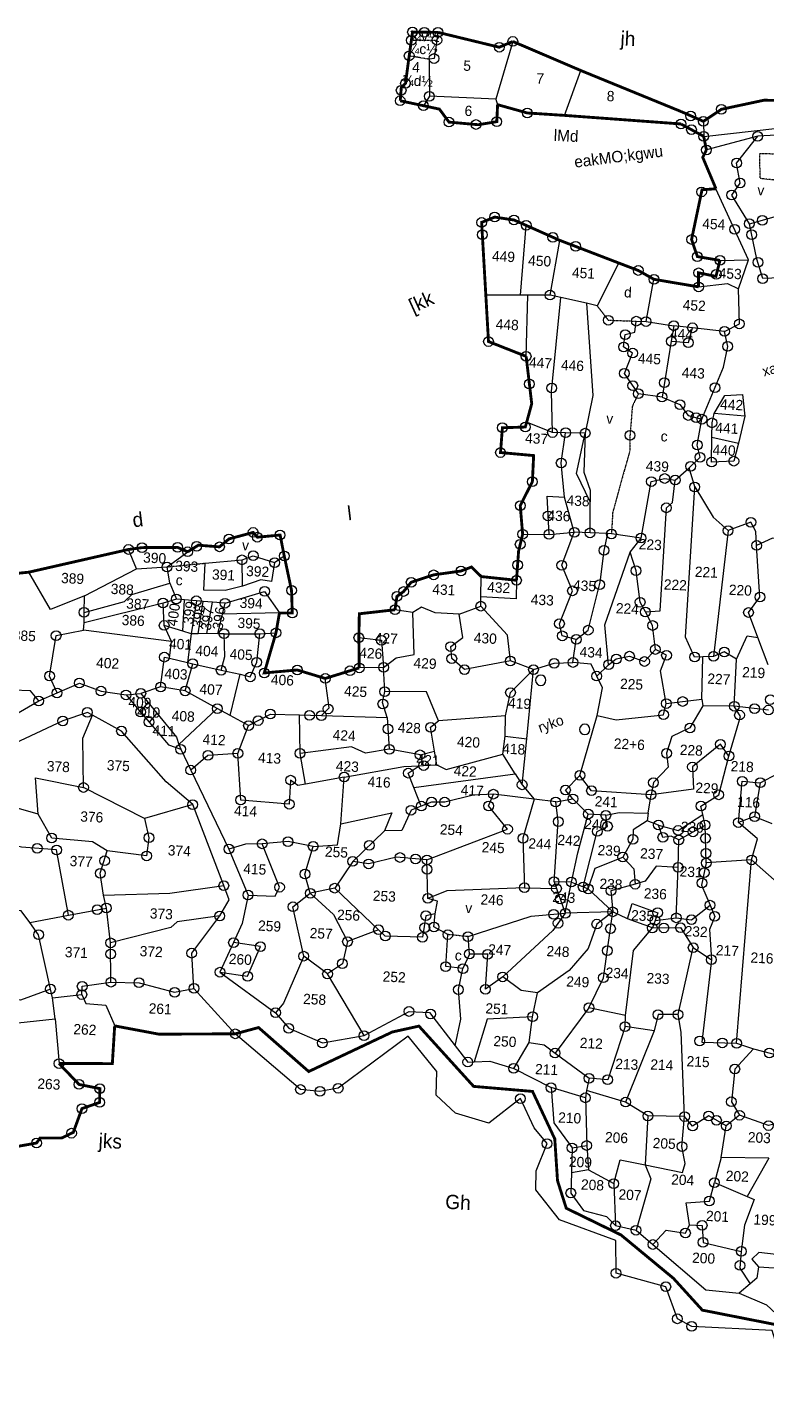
# Model space of a CAD drawing. Header units: feet. Extents: x -2404 to 281539, y -406 to 2079040.
# Drawn here: x 280074 to 280753, y 2077782 to 2079019 of the extents above; entities that cross this region are included whole.
import ezdxf
from ezdxf.enums import TextEntityAlignment as Align

# ---------------------------------------------------------------- set-up
doc = ezdxf.new("R2010")
doc.units = ezdxf.units.FT
doc.header["$LTSCALE"] = 0.3
doc.header["$MEASUREMENT"] = 0
doc.linetypes.add('DASHDOT', pattern=[1, 0.5, -0.25, 0, -0.25])
doc.linetypes.add('DASHED', pattern=[0.75, 0.5, -0.25])
for name, color, linetype in [('OFF', 1, 'Continuous'), ('POLY_PARCEL', 6, 'Continuous'), ('POLY_ROAD', 30, 'Continuous'), ('POLY_SUBPARCEL', 6, 'DASHED'), ('POLY_WATER', 4, 'Continuous'), ('SYM_STONE', 1, 'Continuous'), ('SYM_WELL', 1, 'Continuous'), ('TEXT_MAPIN', 7, 'Continuous'), ('TEXT_MAPOUT', 7, 'Continuous'), ('TEXT_PARCEL', 7, 'Continuous'), ('V_BOUND_LINE', 7, 'Continuous'), ('V_BOUND_STREAM_LINE', 7, 'DASHDOT')]:
    doc.layers.add(name, color=color, linetype=linetype)
doc.styles.add('TEXT_MAP', font='')
doc.styles.get('TEXT_MAP').set_extended_font_data('Kruti Dev 050')

# ---------------------------------------------------------------- blocks, each defined once
blk = doc.blocks.new('STONE')
blk.add_circle((0, 0), 0.851)
blk = doc.blocks.new('PAKKAWELL')
blk.add_circle((0, 0), 1.81)
blk = doc.blocks.new('jj')
at = {"layer": 'OFF', "ltscale": 10}
blk.add_lwpolyline([(280683.6, 2078932.2), (280684.1, 2078918.4)], dxfattribs=at)
at = {"layer": 'POLY_PARCEL'}
for points in [[(280438.5, 2079010.2), (280437.6, 2079003)], [(280437.6, 2079003), (280435.3, 2078986.1), (280430.9, 2078985.3)], [(280507.4, 2079002.9), (280492.5, 2078949.7)], [(280430.9, 2078985.3), (280431.5, 2078951.3)], [(280556, 2078935.7), (280570.4, 2078977.1)], [(280431.5, 2078951.3), (280426.2, 2078942.6)], [(280492.5, 2078949.7), (280431.5, 2078951.3)], [(280492.5, 2078949.7), (280494.3, 2078944.6)], [(280727.3, 2078838.8), (280710.7, 2078864.9), (280718.2, 2078876), (280714.7, 2078894.4), (280733.7, 2078919.3)], [(280727.1, 2078805.6), (280696.1, 2078870.5)], [(280727.3, 2078838.8), (280766.9, 2078850.7)], [(280518.1, 2078769.9), (280522.3, 2078834.1)], [(280779.7, 2078799.9), (280765, 2078790.1), (280740.3, 2078788.6), (280734.7, 2078806.3), (280727.3, 2078838.8)], [(280545.2, 2078770.4), (280553.5, 2078820.8)], [(280607.8, 2078800.9), (280588.6, 2078761.3)], [(280700.8, 2078804.7), (280727.1, 2078805.6)], [(280718.2, 2078778.9), (280727.1, 2078805.6)], [(280633.8, 2078747.5), (280640.4, 2078786.4)], [(280681.5, 2078780.1), (280707.9, 2078783.6), (280718.2, 2078778.9)], [(280706, 2078739.6), (280719.5, 2078746.7), (280718.2, 2078778.9)], [(280518.1, 2078769.9), (280486.2, 2078769.4)], [(280524.8, 2078770.1), (280518.1, 2078769.9)], [(280524.1, 2078713.8), (280524.8, 2078770.1)], [(280545.2, 2078770.4), (280524.8, 2078770.1)], [(280555.2, 2078768.3), (280545.2, 2078770.4)], [(280549.4, 2078644.2), (280547.9, 2078681.8), (280555.2, 2078768.3)], [(280578.8, 2078763.4), (280555.2, 2078768.3)], [(280578.8, 2078763.4), (280585.8, 2078678.8), (280579.4, 2078644.1)], [(280588.6, 2078761.3), (280578.8, 2078763.4)], [(280627.7, 2078681.1), (280614.6, 2078699.6), (280621.9, 2078718.3), (280613.5, 2078723.8), (280614.8, 2078735.2), (280623.5, 2078737.7), (280624.8, 2078747.7)], [(280624.8, 2078747.7), (280633.8, 2078747.5)], [(280633.8, 2078747.5), (280659.3, 2078744.1)], [(280659.3, 2078744.1), (280657.2, 2078729.7)], [(280657.2, 2078729.7), (280672.9, 2078728.7), (280676.5, 2078742.4)], [(280676.5, 2078742.4), (280659.3, 2078744.1)], [(280706, 2078739.6), (280676.5, 2078742.4)], [(280686.5, 2078658.6), (280705.4, 2078706.6), (280709.1, 2078725.8), (280706, 2078739.6)], [(280657.2, 2078729.7), (280649.5, 2078678.4)], [(280649.5, 2078678.4), (280627.7, 2078681.1)], [(280649.5, 2078678.4), (280666.1, 2078671.7), (280673.9, 2078661.8), (280686.5, 2078658.6)], [(280697.5, 2078663.9), (280707.1, 2078680.7), (280723.3, 2078682), (280725.9, 2078662)], [(280695.8, 2078642.1), (280695.8, 2078655.4), (280697.5, 2078663.9)], [(280725.9, 2078662), (280697.5, 2078663.9)], [(280725.9, 2078662), (280720.3, 2078637.2)], [(280549.4, 2078644.2), (280525.5, 2078653.3)], [(280675.3, 2078613.7), (280685.3, 2078623.6), (280682.6, 2078634.8), (280686.5, 2078658.6)], [(280561.4, 2078644.2), (280549.4, 2078644.2)], [(280561.4, 2078585), (280557.8, 2078616.4), (280561.4, 2078644.2)], [(280579.4, 2078644.1), (280561.4, 2078644.2)], [(280584.9, 2078581), (280572, 2078607), (280579.4, 2078644.1)], [(280579.4, 2078644.1), (280578.7, 2078608.2), (280584.8, 2078591.9), (280584.9, 2078581)], [(280695.8, 2078642.1), (280720.3, 2078637.2)], [(280696, 2078619.3), (280695.8, 2078642.1)], [(280720.3, 2078637.2), (280716.4, 2078620.5), (280696, 2078619.3)], [(280662.8, 2078602.3), (280675.3, 2078613.7)], [(280680.8, 2078596.3), (280675.3, 2078613.7)], [(280632.2, 2078548.6), (280640.8, 2078600.6), (280653.1, 2078603.6), (280662.8, 2078602.3)], [(280637.3, 2078480.7), (280650.9, 2078482.1), (280655.1, 2078576.7), (280660.6, 2078581.8), (280662.8, 2078602.3)], [(280547.7, 2078550.6), (280545.3, 2078585.6), (280561.4, 2078585)], [(280690.6, 2078440.4), (280683.1, 2078440), (280674.6, 2078458), (280680.8, 2078596.3)], [(280680.8, 2078596.3), (280698.3, 2078568.8), (280712.1, 2078556.6)], [(280570.8, 2078552.9), (280561.4, 2078585)], [(280585.3, 2078552.6), (280584.9, 2078581)], [(280738.5, 2078543.4), (280737.5, 2078556.1), (280732.9, 2078564.6), (280712.1, 2078556.6)], [(280523.4, 2078550.4), (280547.7, 2078550.6)], [(280547.7, 2078550.6), (280570.8, 2078552.9)], [(280574.2, 2078454.6), (280561.3, 2078457.6), (280558.5, 2078468.7), (280570, 2078499.1), (280559.8, 2078522.4), (280570.8, 2078552.9)], [(280585.3, 2078552.6), (280570.8, 2078552.9)], [(280574.2, 2078454.6), (280585, 2078463.2), (280595.3, 2078507.6), (280598.4, 2078536.7), (280601.6, 2078552.3)], [(280601.6, 2078552.3), (280585.3, 2078552.6)], [(280605, 2078551.9), (280601.6, 2078552.3)], [(280632.2, 2078548.6), (280605, 2078551.9)], [(280622.4, 2078535.3), (280632.2, 2078548.6)], [(280712.1, 2078556.6), (280700.5, 2078440.9)], [(280769.9, 2078547.7), (280752.9, 2078550.2), (280738.5, 2078543.4)], [(280741, 2078458.9), (280732, 2078481.7), (280742.3, 2078496), (280738.5, 2078543.4)], [(280169.1, 2078513.1), (280161.6, 2078530.8)], [(280197.2, 2078515.3), (280216, 2078529.5)], [(280266, 2078522.9), (280276.2, 2078526.8), (280296, 2078520.8), (280293.3, 2078503.5), (280283.4, 2078504.9), (280266.8, 2078498.6)], [(280296, 2078520.8), (280304.7, 2078527.1)], [(280604.2, 2078431.7), (280600.3, 2078468.3), (280622.4, 2078535.3)], [(280637.3, 2078480.7), (280632.3, 2078489.6), (280628.1, 2078518.5), (280622.4, 2078535.3)], [(280121.8, 2078487.7), (280169.1, 2078513.1)], [(280169.1, 2078513.1), (280197.2, 2078515.3)], [(280199.9, 2078500.4), (280197.2, 2078515.3)], [(280231.3, 2078494.5), (280232.2, 2078519.3), (280266, 2078522.9)], [(280266.8, 2078498.6), (280266, 2078522.9)], [(280121.8, 2078487.7), (280090.8, 2078474.5), (280070.2, 2078508.5)], [(280121.6, 2078472.4), (280158.6, 2078482.8), (280165.2, 2078489.4), (280199.9, 2078500.4)], [(280199.9, 2078500.4), (280206.2, 2078485.9)], [(280486, 2078492.2), (280486, 2078510.9)], [(280518.4, 2078508), (280518.5, 2078491.1), (280486, 2078492.2)], [(280121.6, 2078472.4), (280121.8, 2078487.7)], [(280266.8, 2078498.6), (280250.8, 2078494.4), (280231.3, 2078494.5)], [(280251, 2078482.8), (280287.2, 2078494.2), (280301.1, 2078474.6)], [(280486, 2078483.7), (280486, 2078492.2)], [(280194, 2078482.1), (280122, 2078462.9)], [(280206.2, 2078485.9), (280194, 2078482.1)], [(280195.4, 2078461.5), (280194, 2078482.1)], [(280213.6, 2078485.4), (280206.2, 2078485.9)], [(280212.5, 2078456.6), (280213.6, 2078485.4)], [(280224.6, 2078484.6), (280213.6, 2078485.4)], [(280224.6, 2078484.6), (280220.4, 2078454.3)], [(280231, 2078484.2), (280224.6, 2078484.6)], [(280226.7, 2078454.4), (280231, 2078484.2)], [(280239.4, 2078483.6), (280231, 2078484.2)], [(280234.7, 2078454.6), (280239.4, 2078483.6)], [(280251, 2078482.8), (280239.4, 2078483.6)], [(280248.7, 2078472.6), (280251, 2078482.8)], [(280301.1, 2078474.6), (280248.7, 2078472.6)], [(280397.6, 2078426.1), (280409, 2078435.2), (280425.4, 2078438.4), (280423.6, 2078476.9)], [(280423.6, 2078476.9), (280407.2, 2078479.2)], [(280466.3, 2078476), (280444.1, 2078476.8), (280431.6, 2078481.9), (280423.6, 2078476.9)], [(280513.9, 2078433.8), (280471.9, 2078425.2), (280460.1, 2078435.1), (280458.9, 2078446.2), (280469.8, 2078454.8), (280466.3, 2078476)], [(280466.3, 2078476), (280486, 2078483.7)], [(280513.9, 2078433.8), (280511, 2078457.6), (280486, 2078483.7)], [(280647, 2078446.4), (280644.1, 2078468.4), (280637.3, 2078480.7)], [(280121.3, 2078456.1), (280122, 2078462.9)], [(280122, 2078462.9), (280121.6, 2078472.4)], [(280244.7, 2078454.7), (280248.7, 2078472.6)], [(280097.9, 2078398), (280090.8, 2078413.4), (280096.3, 2078450.6), (280121.3, 2078456.1)], [(280202.3, 2078447), (280121.3, 2078456.1)], [(280212.5, 2078456.6), (280195.4, 2078461.5)], [(280202.3, 2078447), (280195.4, 2078461.5)], [(280220.4, 2078454.3), (280212.5, 2078456.6)], [(280220.4, 2078454.3), (280217.5, 2078427.8)], [(280226.7, 2078454.4), (280220.4, 2078454.3)], [(280234.7, 2078454.6), (280226.7, 2078454.4)], [(280244.7, 2078454.7), (280234.7, 2078454.6)], [(280250.6, 2078454.8), (280244.7, 2078454.7)], [(280248.4, 2078421.1), (280251.5, 2078433.7), (280250.6, 2078454.8)], [(280250.6, 2078454.8), (280283.4, 2078455.3)], [(280265.8, 2078417.9), (280275.2, 2078415.5), (280280.9, 2078429), (280283.4, 2078455.3)], [(280283.4, 2078455.3), (280298.2, 2078456.3)], [(280374.4, 2078453.1), (280395.2, 2078451), (280397.6, 2078426.1)], [(280571.4, 2078433.3), (280574.2, 2078454.6)], [(280721.7, 2078438.6), (280731.2, 2078460.3), (280741, 2078458.9)], [(280750.8, 2078433.9), (280741, 2078458.9)], [(280200.9, 2078431.4), (280202.3, 2078447)], [(280604.2, 2078431.7), (280611.2, 2078437.2), (280623.3, 2078439.9), (280637.2, 2078435.2), (280647, 2078446.4)], [(280657.8, 2078396.9), (280652.1, 2078426.8), (280657.3, 2078441.2), (280647, 2078446.4)], [(280690.2, 2078401.5), (280690.6, 2078440.4)], [(280700.5, 2078440.9), (280690.6, 2078440.4)], [(280721.7, 2078438.6), (280710.3, 2078445.1), (280700.5, 2078440.9)], [(280720.3, 2078395.4), (280721.7, 2078438.6)], [(280193, 2078405), (280196, 2078432.4), (280200.9, 2078431.4)], [(280200.9, 2078431.4), (280217.5, 2078427.8)], [(280215.6, 2078401.6), (280222.2, 2078426.8)], [(280217.5, 2078427.8), (280222.2, 2078426.8)], [(280222.2, 2078426.8), (280248.4, 2078421.1)], [(280397.6, 2078426.1), (280375.2, 2078425.3)], [(280398.9, 2078403.9), (280397.6, 2078426.1)], [(280510.3, 2078383.3), (280514.5, 2078404.8), (280535.3, 2078426.2)], [(280535.3, 2078426.2), (280513.9, 2078433.8)], [(280593.5, 2078421.1), (280604.2, 2078431.7)], [(280081.2, 2078390.4), (280073.4, 2078399.7), (280040.7, 2078400.3), (280043.5, 2078416.6)], [(280248.4, 2078421.1), (280265.8, 2078417.9)], [(280257.3, 2078379.6), (280265.8, 2078417.9)], [(280341.1, 2078380.9), (280348.2, 2078388.2), (280344.1, 2078415.1)], [(280193, 2078405), (280174.9, 2078398.8)], [(280215.6, 2078401.6), (280193, 2078405)], [(280245.4, 2078385.9), (280215.6, 2078401.6)], [(280401.7, 2078380.1), (280396.9, 2078393.9), (280398.9, 2078403.9)], [(280448.6, 2078377.9), (280437.4, 2078404.2), (280398.9, 2078403.9)], [(280657.8, 2078396.9), (280690.2, 2078401.5)], [(280690.2, 2078401.5), (280691.3, 2078395.3)], [(280161.4, 2078397.2), (280174.9, 2078398.8)], [(280174.9, 2078398.8), (280181.6, 2078390.8)], [(280181.6, 2078390.8), (280175, 2078381.6)], [(280181.6, 2078390.8), (280190, 2078380.8)], [(280594.3, 2078385), (280611.9, 2078381.3), (280655.4, 2078386.6), (280657.8, 2078396.9)], [(280691.3, 2078395.3), (280679.8, 2078374.8), (280663.2, 2078366.6), (280658.7, 2078351.2), (280660.3, 2078338.4), (280647.1, 2078324.1), (280645.1, 2078312.9)], [(280720.3, 2078395.4), (280691.3, 2078395.3)], [(280716.1, 2078349.6), (280726, 2078386), (280720.3, 2078395.4)], [(280751.7, 2078392.3), (280720.3, 2078395.4)], [(280123.6, 2078311.5), (280122.3, 2078356.9), (280130.8, 2078378.1)], [(280190, 2078380.8), (280182.9, 2078372.6)], [(280190, 2078380.8), (280208.3, 2078359.1), (280210.7, 2078352.3)], [(280245.4, 2078385.9), (280210.7, 2078352.3)], [(280257.3, 2078379.6), (280245.4, 2078385.9)], [(280274.3, 2078370.7), (280257.3, 2078379.6)], [(280274.3, 2078370.7), (280294.2, 2078381.6), (280321.1, 2078381.2)], [(280322, 2078345.9), (280321.1, 2078381.2)], [(280321.1, 2078381.2), (280341.1, 2078380.9)], [(280341.1, 2078380.9), (280401.7, 2078380.1)], [(280401.7, 2078380.1), (280403.9, 2078351)], [(280445.5, 2078349.8), (280441.6, 2078371.8), (280448.6, 2078377.9)], [(280510.3, 2078383.3), (280448.6, 2078377.9)], [(280510.1, 2078364.7), (280510.3, 2078383.3)], [(280264.9, 2078345), (280274.3, 2078370.7)], [(280508.3, 2078348), (280510.1, 2078364.7)], [(280510.1, 2078364.7), (280530, 2078362.5)], [(280745.2, 2078325.5), (280761.3, 2078334.3), (280773.4, 2078369.3)], [(280210.7, 2078352.3), (280212.3, 2078348)], [(280403.9, 2078351), (280382.2, 2078346.9), (280369.2, 2078352.7), (280322, 2078345.9)], [(280435.7, 2078336.5), (280432.3, 2078346.3), (280403.9, 2078351)], [(280716.1, 2078349.6), (280708.1, 2078360.2), (280682.7, 2078339.1), (280684, 2078318.7), (280645.1, 2078312.9)], [(280264.9, 2078345), (280237.4, 2078342.8), (280221.8, 2078329)], [(280327.5, 2078317.7), (280320.4, 2078316.3), (280313.7, 2078321.2), (280312.9, 2078299.1), (280268.2, 2078302.2), (280264.9, 2078345)], [(280327.5, 2078317.7), (280322, 2078345.9)], [(280432.3, 2078346.3), (280445.5, 2078349.8)], [(280447.8, 2078337.3), (280445.5, 2078349.8)], [(280447.8, 2078337.3), (280456.6, 2078333.3), (280508.3, 2078348)], [(280520, 2078330.3), (280508.3, 2078348)], [(280692.9, 2078295.5), (280691.1, 2078303.2), (280707.2, 2078313.8), (280716.1, 2078349.6)], [(280362.9, 2078324.8), (280417.6, 2078335.2), (280431.5, 2078336.2)], [(280427, 2078316.2), (280421.7, 2078329.3), (280431.5, 2078336.2)], [(280427, 2078316.2), (280520, 2078330.3)], [(280431.5, 2078336.2), (280435.7, 2078336.5)], [(280435.7, 2078336.5), (280447.8, 2078337.3)], [(280520, 2078330.3), (280526.5, 2078320.2)], [(280645.1, 2078312.9), (280590.3, 2078315.8), (280579.4, 2078329.7)], [(280725.7, 2078288.6), (280728.6, 2078326.6), (280745.2, 2078325.5)], [(280082.2, 2078286.3), (280079.5, 2078319.8), (280123.6, 2078311.5)], [(280362.9, 2078324.8), (280327.5, 2078317.7)], [(280360.4, 2078281.7), (280362.9, 2078324.8)], [(280434.1, 2078299.2), (280427, 2078316.2)], [(280745.2, 2078325.5), (280740.5, 2078294.3)], [(280180.1, 2078284), (280123.6, 2078311.5)], [(280500.2, 2078311.2), (280481.8, 2078310.1), (280455.6, 2078303.2), (280443.5, 2078303.1), (280434.1, 2078299.2)], [(280440.1, 2078249.9), (280513.7, 2078279.2), (280496, 2078300.3), (280500.2, 2078311.2)], [(280537.6, 2078307.1), (280500.2, 2078311.2)], [(280537.6, 2078307.1), (280528, 2078271.1), (280530.1, 2078225.7)], [(280557.2, 2078231.6), (280560.2, 2078286.9), (280557.6, 2078304.9)], [(280587.6, 2078294.3), (280573.4, 2078308)], [(280642.6, 2078295.8), (280645.1, 2078312.9)], [(280082.2, 2078286.3), (280049.1, 2078295.5), (280037, 2078293.8)], [(280224.2, 2078297.3), (280180.1, 2078284)], [(280360.4, 2078281.7), (280407.2, 2078292.7), (280400.8, 2078276.1)], [(280434.1, 2078299.2), (280424.8, 2078295.3), (280416.7, 2078276.6), (280400.8, 2078276.1)], [(280573.1, 2078231.6), (280578.6, 2078258.6), (280587.6, 2078294.3)], [(280584, 2078227.3), (280596.2, 2078278.5), (280605.5, 2078283.2), (280603.8, 2078293.4)], [(280603.8, 2078293.4), (280587.6, 2078294.3)], [(280603.8, 2078293.4), (280616.1, 2078296.1), (280642.6, 2078295.8)], [(280641.8, 2078288.8), (280629.1, 2078280.3), (280629, 2078271.7), (280620, 2078255.3)], [(280642.6, 2078295.8), (280641.8, 2078288.8)], [(280652.3, 2078285.2), (280641.8, 2078288.8)], [(280652.3, 2078285.2), (280670.5, 2078280.5), (280692.9, 2078295.5)], [(280695.1, 2078285.8), (280692.9, 2078295.5)], [(280740.5, 2078294.3), (280725.7, 2078288.6)], [(280738.4, 2078254.5), (280743.5, 2078273.9), (280725.7, 2078288.6)], [(280740.5, 2078294.3), (280756.5, 2078288.1)], [(280146.2, 2078253.6), (280132.7, 2078261.8), (280095.1, 2078264.6), (280082.2, 2078286.3)], [(280180.1, 2078284), (280184.4, 2078266.3), (280182.5, 2078249.6), (280146.2, 2078253.6)], [(280335.4, 2078260.7), (280357.6, 2078262.3), (280360.4, 2078281.7)], [(280671.2, 2078271.8), (280664.2, 2078275.1), (280656.5, 2078273.9), (280652.3, 2078285.2)], [(280671.2, 2078271.8), (280695.1, 2078285.8)], [(280696.7, 2078251), (280695.1, 2078285.8)], [(280111.5, 2078194), (280099.8, 2078253.8), (280067.6, 2078255.8), (280033.8, 2078264)], [(280335.4, 2078260.7), (280312.3, 2078264.7), (280288.5, 2078262.3)], [(280400.8, 2078276.1), (280371.9, 2078247.5)], [(280671, 2078246.6), (280671.2, 2078271.8)], [(280143.4, 2078212.9), (280140.2, 2078233), (280146.2, 2078253.6)], [(280288.5, 2078262.3), (280273.2, 2078261.8), (280258, 2078257)], [(280276.3, 2078215.1), (280301.1, 2078214.4), (280305.1, 2078222.7), (280288.5, 2078262.3)], [(280333.4, 2078217.6), (280328.2, 2078235.1), (280335.4, 2078260.7)], [(280440.1, 2078249.9), (280412.2, 2078251.9), (280386.7, 2078245.4), (280371.9, 2078247.5)], [(280588.7, 2078225.5), (280594.7, 2078244.8), (280620, 2078255.3)], [(280620, 2078255.3), (280630.2, 2078244.5), (280631.7, 2078230.5)], [(280738.4, 2078254.5), (280696.7, 2078251)], [(280727.2, 2078085.8), (280738.4, 2078254.5)], [(280764.6, 2078232), (280738.4, 2078254.5)], [(280371.9, 2078247.5), (280355.8, 2078222.6)], [(280441.5, 2078214.5), (280440.1, 2078249.9)], [(280671, 2078246.6), (280650.7, 2078247.3), (280640.8, 2078233.5), (280631.7, 2078230.5)], [(280670, 2078200.2), (280671, 2078246.6)], [(280696.7, 2078251), (280692.8, 2078230.6), (280700.8, 2078212.3)], [(280557.2, 2078231.6), (280559.5, 2078225.4)], [(280573.1, 2078231.6), (280557.2, 2078231.6)], [(280567.9, 2078202.8), (280573.1, 2078231.6)], [(280573.1, 2078231.6), (280584, 2078227.3)], [(280584, 2078227.3), (280588.7, 2078225.5)], [(280631.7, 2078230.5), (280609.6, 2078224.2), (280611.5, 2078204.8)], [(280143.4, 2078212.9), (280204.3, 2078215.6), (280253.9, 2078223.4)], [(280328.3, 2078159.7), (280317.7, 2078204.9), (280333.4, 2078217.6)], [(280355.8, 2078222.6), (280333.4, 2078217.6)], [(280333.4, 2078217.6), (280354.9, 2078198.4), (280368.3, 2078173.7)], [(280396.6, 2078185.1), (280355.8, 2078222.6)], [(280530.1, 2078225.7), (280458.8, 2078221.8), (280441.5, 2078214.5)], [(280448.4, 2078200.5), (280450.4, 2078212.1), (280441.5, 2078214.5)], [(280530.1, 2078225.7), (280559.5, 2078225.4)], [(280559.5, 2078225.4), (280567.9, 2078202.8)], [(280611.5, 2078204.8), (280588.7, 2078225.5)], [(280146.3, 2078201.1), (280143.4, 2078212.9)], [(280480.5, 2078164), (280479, 2078180), (280536.6, 2078199.6), (280567.9, 2078202.8)], [(280567.9, 2078202.8), (280556.8, 2078186.8), (280511.4, 2078143.5)], [(280611.5, 2078204.8), (280597.1, 2078193.3), (280589.5, 2078170.9), (280572.4, 2078150.4), (280543.6, 2078129.2)], [(280611.5, 2078204.8), (280567.9, 2078202.8)], [(280591, 2078116.4), (280603.9, 2078144.1), (280611.5, 2078204.8)], [(280625.2, 2078198.7), (280611.5, 2078204.8)], [(280625.2, 2078198.7), (280629.4, 2078212.8), (280652.9, 2078204.6), (280650.5, 2078197.5)], [(280670, 2078200.2), (280684, 2078198.7), (280700.8, 2078212.3)], [(280700.8, 2078212.3), (280705.3, 2078202.1), (280700.6, 2078189.9), (280702.8, 2078162.2)], [(280076.1, 2078186.8), (280068.2, 2078197.3), (280019.9, 2078201.2)], [(280076.1, 2078186.8), (280111.5, 2078194)], [(280111.5, 2078194), (280146.3, 2078201.1)], [(280150.7, 2078169.2), (280146.3, 2078201.1)], [(280250.6, 2078195.5), (280211.4, 2078189.5), (280205.9, 2078184.2), (280150.7, 2078169.2)], [(280448.4, 2078200.5), (280439.9, 2078198.6), (280437.1, 2078178.7), (280402.9, 2078179.3), (280396.6, 2078185.1)], [(280474.7, 2078150.5), (280458.9, 2078152.1), (280460.4, 2078181.6), (280447.5, 2078188.4), (280448.4, 2078200.5)], [(280624.8, 2078109.8), (280631.1, 2078169.5), (280648.2, 2078190.6)], [(280648.2, 2078190.6), (280625.2, 2078198.7)], [(280650.5, 2078197.5), (280648.2, 2078190.6)], [(280648.2, 2078190.6), (280674, 2078191.3), (280685.9, 2078173.1)], [(280650.5, 2078197.5), (280670, 2078200.2)], [(280096.1, 2078125.9), (280084.4, 2078175.6), (280076.1, 2078186.8)], [(280396.6, 2078185.1), (280368.3, 2078173.7)], [(280151.6, 2078133.1), (280150.7, 2078169.2)], [(280251.5, 2078143.8), (280277, 2078140.4), (280288.4, 2078167.9), (280263.6, 2078171.2)], [(280368.3, 2078173.7), (280363.9, 2078153.3), (280350.4, 2078143.7)], [(280673, 2078111.4), (280685.9, 2078173.1)], [(280685.9, 2078173.1), (280702.8, 2078162.2)], [(280328.3, 2078159.7), (280310.4, 2078116.1), (280303.2, 2078107.4)], [(280350.4, 2078143.7), (280328.3, 2078159.7)], [(280480.5, 2078164), (280474.7, 2078150.5)], [(280511.4, 2078143.5), (280495.7, 2078131.9), (280497.3, 2078164), (280480.5, 2078164)], [(280702.8, 2078162.2), (280695.3, 2078086.4), (280727.2, 2078085.8)], [(280384.8, 2078087.6), (280350.4, 2078143.7)], [(280468.8, 2078079.4), (280473.6, 2078104.2), (280470.9, 2078131.2), (280474.7, 2078150.5)], [(280543.6, 2078129.2), (280528.4, 2078131.3), (280511.4, 2078143.5)], [(280125, 2078121.3), (280125.2, 2078128.9), (280151.6, 2078133.1)], [(280151.6, 2078133.1), (280177.4, 2078133), (280210.2, 2078124.7), (280227.9, 2078128.6)], [(280539.4, 2078107.3), (280543.6, 2078129.2)], [(280096.1, 2078125.9), (280068.8, 2078115.2), (280002.1, 2078118.4)], [(280098.1, 2078118), (280096.1, 2078125.9)], [(280098.1, 2078118), (280125, 2078121.3)], [(280100.9, 2078098.7), (280098.1, 2078118)], [(280125, 2078121.3), (280128.9, 2078113), (280147.1, 2078112), (280155.6, 2078093)], [(280591, 2078116.4), (280560.5, 2078074.2)], [(280624.8, 2078109.8), (280591, 2078116.4)], [(280539.4, 2078107.3), (280497.8, 2078104.4), (280486.5, 2078065.1)], [(280536.5, 2078083.7), (280539.4, 2078107.3)], [(280624.5, 2078099.6), (280624.8, 2078109.8)], [(280673, 2078111.4), (280654.6, 2078111), (280651.4, 2078096)], [(280680.4, 2078017.8), (280676.2, 2078095.1), (280673, 2078111.4)], [(280058.5, 2078014.1), (280066.7, 2078094.4), (280100.9, 2078098.7)], [(280100.9, 2078098.7), (280105, 2078057.6)], [(280624.5, 2078099.6), (280609.3, 2078050.5), (280592.1, 2078051.6)], [(280651.4, 2078096), (280624.5, 2078099.6)], [(280651.4, 2078096), (280626, 2078030.2)], [(280522.8, 2078059.6), (280536.5, 2078083.7)], [(280536.5, 2078083.7), (280550.4, 2078081.6), (280560.5, 2078074.2)], [(280742.7, 2078080.9), (280725.9, 2078062.1), (280723.2, 2078032), (280730.9, 2078019.8)], [(280727.2, 2078085.8), (280742.7, 2078080.9)], [(280742.7, 2078080.9), (280776, 2078072.9), (280779.1, 2078073.1)], [(280560.5, 2078074.2), (280592.1, 2078051.6)], [(280589, 2078033.6), (280557.3, 2078042.5)], [(280592.1, 2078051.6), (280589.8, 2078040.2)], [(280589.8, 2078040.2), (280589, 2078033.6)], [(280589, 2078033.6), (280590.9, 2077989.8)], [(280626, 2078030.2), (280589.8, 2078040.2)], [(280646.7, 2078017.8), (280626, 2078030.2)], [(280645, 2077972.8), (280679.2, 2077966.4), (280681.7, 2077974.6), (280678.4, 2077990.2), (280680.4, 2078017.8)], [(280646.7, 2078017.8), (280645, 2077972.8)], [(280680.4, 2078017.8), (280646.7, 2078017.8)], [(280718.9, 2078009.8), (280702.6, 2078018.7), (280687.9, 2078009.2), (280680.4, 2078017.8)], [(280730.9, 2078019.8), (280718.9, 2078009.8)], [(280783.4, 2078017.6), (280757.6, 2078010.7), (280730.9, 2078019.8)], [(280714.6, 2077980.7), (280718.9, 2078009.8)], [(280577.5, 2077987.4), (280590.9, 2077989.8)], [(280590.9, 2077989.8), (280592.9, 2077967.6), (280616.3, 2077955.2)], [(280714.6, 2077980.7), (280708.8, 2077957.5)], [(280758.4, 2077980.8), (280714.6, 2077980.7)], [(280758.4, 2077980.8), (280739.1, 2077945.1)], [(280592.9, 2077967.6), (280577.2, 2077964.6)], [(280616.3, 2077955.2), (280622, 2077977.2), (280645, 2077972.8)], [(280645, 2077972.8), (280650.2, 2077960.1), (280637.5, 2077912.7)], [(280790.9, 2077975.7), (280775.9, 2077940.3), (280766.5, 2077892.4), (280750.5, 2077894.1), (280744.2, 2077887.7), (280750.6, 2077880.8)], [(280616.3, 2077955.2), (280618.5, 2077916.6)], [(280686.4, 2077918.5), (280683.2, 2077938.5), (280704.4, 2077940.5), (280708.8, 2077957.5)], [(280708.8, 2077957.5), (280739.1, 2077945.1)], [(280739.1, 2077945.1), (280745.4, 2077942.5), (280736.9, 2077919), (280734.4, 2077894.7)], [(280653.1, 2077899.8), (280665.2, 2077913.1), (280682.9, 2077910.8), (280686.4, 2077918.5)], [(280686.4, 2077918.5), (280698.1, 2077918.1), (280699.2, 2077902.5), (280734.4, 2077894.7)], [(280734.4, 2077894.7), (280733.3, 2077879.2), (280743.1, 2077865.2)], [(280750.6, 2077880.8), (280749.1, 2077870.3), (280743.1, 2077865.2)], [(280750.6, 2077880.8), (280821.9, 2077877.3)], [(280743.1, 2077865.2), (280733, 2077856.4)]]:
    blk.add_lwpolyline(points, dxfattribs=at)
at = {"layer": 'POLY_ROAD'}
for points in [[(280684.1, 2078918.4), (280795.5, 2078932.6), (280847.4, 2078939.8)], [(280784.2, 2078922.9), (280733.7, 2078919.3)], [(280733.7, 2078919.3), (280686.8, 2078906)]]:
    blk.add_lwpolyline(points, dxfattribs=at)
at = {"layer": 'POLY_SUBPARCEL'}
for points in [[(280414.2, 2079002.5), (280437.6, 2079003)], [(280430.9, 2078985.3), (280412.4, 2078988.2)], [(280736.6, 2078880.5), (280735.8, 2078903.4), (280764.2, 2078903.6), (280764.5, 2078877.9), (280736.6, 2078880.5)], [(280588.6, 2078761.3), (280599.1, 2078748.2), (280624.8, 2078747.7)], [(280627.7, 2078681.1), (280622.4, 2078669.7), (280620.6, 2078642.7), (280620.6, 2078628.5), (280605.8, 2078571.8), (280605, 2078551.9)], [(280197.2, 2078515.3), (280232.2, 2078519.3)], [(280479, 2078180), (280460.4, 2078181.6)]]:
    blk.add_lwpolyline(points, dxfattribs=at)
at = {"layer": 'POLY_WATER'}
for points in [[(280530, 2078362.5), (280535.3, 2078426.2)], [(280535.3, 2078426.2), (280554.2, 2078432.3), (280571.4, 2078433.3)], [(280593.5, 2078421.1), (280588.1, 2078432.1), (280571.4, 2078433.3)], [(280594.3, 2078385), (280598.8, 2078410.4), (280593.5, 2078421.1)], [(280097.9, 2078398), (280118.3, 2078407.4), (280138.3, 2078400.3), (280161.4, 2078397.2)], [(280039.6, 2078365.8), (280081.2, 2078390.4)], [(280081.2, 2078390.4), (280097.9, 2078398)], [(280161.4, 2078397.2), (280175, 2078381.6)], [(280130.8, 2078378.1), (280126.1, 2078380.6), (280103.6, 2078372.4), (280044.4, 2078343.7), (280026.8, 2078327.3), (280018.7, 2078311), (280037, 2078293.8)], [(280224.2, 2078297.3), (280199.4, 2078318), (280157.7, 2078363.9), (280130.8, 2078378.1)], [(280175, 2078381.6), (280182.9, 2078372.6)], [(280579.4, 2078329.7), (280594.3, 2078385)], [(280182.9, 2078372.6), (280201, 2078352), (280212.3, 2078348)], [(280526.5, 2078320.2), (280530, 2078362.5)], [(280212.3, 2078348), (280221.8, 2078329)], [(280221.8, 2078329), (280258, 2078257)], [(280573.4, 2078308), (280566.4, 2078316), (280579.4, 2078329.7)], [(280526.5, 2078320.2), (280537.6, 2078307.1)], [(280557.6, 2078304.9), (280537.6, 2078307.1)], [(280557.6, 2078304.9), (280573.4, 2078308)], [(280253.9, 2078223.4), (280224.2, 2078297.3)], [(280258, 2078257), (280276.3, 2078215.1)], [(280250.6, 2078195.5), (280259.1, 2078210.3), (280253.9, 2078223.4)], [(280276.3, 2078215.1), (280271.3, 2078188.8), (280263.6, 2078171.2)], [(280227.9, 2078128.6), (280225.3, 2078160.9), (280250.6, 2078195.5)], [(280263.6, 2078171.2), (280251.5, 2078143.8)], [(280251.5, 2078143.8), (280303.2, 2078107.4)], [(280266.5, 2078087.4), (280227.9, 2078128.6)], [(280303.2, 2078107.4), (280315.5, 2078093.3), (280346.7, 2078080.3), (280384.8, 2078087.6)], [(280384.8, 2078087.6), (280425.8, 2078110.4), (280444.5, 2078109.8), (280468.8, 2078079.4)], [(280797.2, 2077766.3), (280776.1, 2077785.3), (280763.8, 2077822.4), (280690, 2077825.1), (280676.7, 2077831.9), (280665.6, 2077861.2), (280619.7, 2077872.9), (280619.1, 2077903), (280567.1, 2077921.1), (280544.9, 2077948.4), (280545, 2077965.8), (280554.5, 2077991), (280542.5, 2078005.4), (280529.4, 2078031.9), (280500.8, 2078009), (280469.9, 2078017.6), (280452, 2078033.8), (280452.2, 2078055.7), (280425.4, 2078087.8), (280361.8, 2078038.9), (280345.1, 2078035.7), (280327.2, 2078037.2), (280266.5, 2078087.4)], [(280468.8, 2078079.4), (280480.5, 2078064.7), (280486.5, 2078065.1)], [(280486.5, 2078065.1), (280500.6, 2078065.9), (280522.8, 2078059.6)], [(280522.8, 2078059.6), (280557.3, 2078042.5)], [(280557.3, 2078042.5), (280560.5, 2078010.3), (280577.5, 2077987.4)], [(280577.5, 2077987.4), (280577.2, 2077964.6)], [(280577.2, 2077964.6), (280577, 2077945.9), (280588.8, 2077929.9), (280610.1, 2077925), (280618.5, 2077916.6)], [(280618.5, 2077916.6), (280637.5, 2077912.7)], [(280637.5, 2077912.7), (280653.1, 2077899.8)], [(280653.1, 2077899.8), (280702.3, 2077859), (280733, 2077856.4)], [(280733, 2077856.4), (280758.2, 2077846), (280827.7, 2077783.4)]]:
    blk.add_lwpolyline(points, dxfattribs=at)
at = {"layer": 'V_BOUND_LINE', "const_width": 2.63}
for points in [[(280438.5, 2079010.2), (280415.1, 2079010.1), (280414.2, 2079002.5)], [(280507.4, 2079002.9), (280495, 2078997.4), (280438.5, 2079010.2)], [(280414.2, 2079002.5), (280412.4, 2078988.2)], [(280570.4, 2078977.1), (280507.4, 2079002.9)], [(280412.4, 2078988.2), (280409.4, 2078962.9), (280405.6, 2078958.9), (280404.8, 2078946.8)], [(280663.2, 2078940.8), (280570.4, 2078977.1)], [(280404.8, 2078946.8), (280426.2, 2078942.6)], [(280426.2, 2078942.6), (280440.9, 2078939.7), (280449.9, 2078927.9), (280476.9, 2078925.9), (280493.8, 2078929), (280494.3, 2078944.6)], [(280494.3, 2078944.6), (280521.7, 2078937.4), (280556, 2078935.7)], [(280783.6, 2078947.4), (280771.6, 2078952.3), (280739, 2078952.5), (280699.9, 2078943.5), (280683.6, 2078932.2)], [(280556, 2078935.7), (280663, 2078929.5), (280663, 2078929.5)], [(280663.2, 2078940.8), (280683.6, 2078932.2)], [(280663, 2078929.5), (280663, 2078929.5), (280663, 2078929.5), (280684.1, 2078918.4)], [(280684.1, 2078918.4), (280686.8, 2078906)], [(280686.8, 2078906), (280683.5, 2078899.1), (280696.1, 2078870.5)], [(280696.1, 2078870.5), (280683.3, 2078869.3), (280674.4, 2078823.5), (280680, 2078807.9), (280700.8, 2078804.7)], [(280522.3, 2078834.1), (280511, 2078838.9), (280493.2, 2078841.3), (280481.3, 2078836.2), (280486.2, 2078769.4)], [(280553.5, 2078820.8), (280522.3, 2078834.1)], [(280607.8, 2078800.9), (280553.5, 2078820.8)], [(280640.4, 2078786.4), (280625.9, 2078794.3), (280607.8, 2078800.9)], [(280700.8, 2078804.7), (280697.3, 2078790), (280681.3, 2078793), (280681.5, 2078780.1)], [(280681.5, 2078780.1), (280640.4, 2078786.4)], [(280486.2, 2078769.4), (280489.3, 2078726.9), (280524.1, 2078713.8)], [(280524.1, 2078713.8), (280529.9, 2078670.4), (280525.5, 2078653.3)], [(280525.5, 2078653.3), (280524.3, 2078648.9), (280503.3, 2078647.9), (280501.9, 2078625.1), (280532.4, 2078622.8), (280531.6, 2078598.8), (280520.8, 2078576.6), (280523.4, 2078550.4)], [(280301.1, 2078474.6), (280312.9, 2078474.8), (280311.9, 2078495.5), (280304.7, 2078527.1), (280300.6, 2078546.2), (280279.8, 2078543.9), (280275.8, 2078548.2), (280253.7, 2078541.9), (280245.1, 2078534.5), (280225.6, 2078535.7), (280216, 2078529.5)], [(280523.4, 2078550.4), (280519.9, 2078534.6), (280518.4, 2078508)], [(280161.6, 2078530.8), (280070.2, 2078508.5)], [(280216, 2078529.5), (280206.6, 2078533.4), (280174, 2078532.7), (280161.6, 2078530.8)], [(280486, 2078510.9), (280476.8, 2078519.5), (280467.2, 2078515.7), (280442.2, 2078511.8), (280421.7, 2078504.7), (280414.9, 2078496.1), (280408.8, 2078491.5), (280407.2, 2078479.2)], [(280518.4, 2078508), (280486, 2078510.9)], [(280070.2, 2078508.5), (280034.6, 2078504.4), (280034.8, 2078492.5), (280040.3, 2078473.4)], [(280298.2, 2078456.3), (280301.1, 2078474.6)], [(280407.2, 2078479.2), (280374.5, 2078475), (280374.4, 2078453.1)], [(280344.1, 2078415.1), (280318.3, 2078422.5), (280288, 2078419.3), (280298.2, 2078456.3)], [(280374.4, 2078453.1), (280375.2, 2078425.3)], [(280375.2, 2078425.3), (280344.1, 2078415.1)], [(280155.6, 2078093), (280154, 2078058.3), (280105, 2078057.6)], [(280266.5, 2078087.4), (280196.3, 2078086), (280155.6, 2078093)], [(280105, 2078057.6), (280123.7, 2078038.7), (280142.8, 2078035.2), (280142.9, 2078022.5), (280126.7, 2078016.5), (280119.1, 2077994.6), (280108.4, 2077989.2), (280088.7, 2077989), (280085.5, 2077984.3), (280063, 2077979.9), (280058.5, 2078014.1)]]:
    blk.add_lwpolyline(points, dxfattribs=at)
at = {"layer": 'V_BOUND_STREAM_LINE', "ltscale": 10, "const_width": 2.63, "flags": 128}
blk.add_lwpolyline([(280888.3, 2077469.4), (280902.9, 2077480.9), (280911.7, 2077565.8), (280892.5, 2077634.5), (280842.9, 2077646), (280824.3, 2077690.2), (280830.2, 2077738.3), (280769.6, 2077827.5), (280699.5, 2077840.2), (280672.5, 2077869), (280623.7, 2077908.1), (280573, 2077931.9), (280564.6, 2077957.1), (280561.5, 2077995.4), (280540.4, 2078038.7), (280486.2, 2078042.5), (280435.1, 2078097.1), (280410.7, 2078091.3), (280334.5, 2078053.8), (280287.8, 2078093.5), (280266.5, 2078087.4)], dxfattribs=at)
at = {"layer": 'SYM_STONE', "xscale": 5.253195329489514, "yscale": 5.253195329489514, "zscale": 5.253195329489514, "rotation": 358.0541219776481}
for p in [(280414.2, 2079002.5), (280415.1, 2079010.1), (280426, 2079010.1), (280437.6, 2079003), (280438.5, 2079010.2), (280507.4, 2079002.9), (280495, 2078997.4), (280412.4, 2078988.2), (280435.3, 2078986.1), (280405.5, 2078956.5), (280409.4, 2078962.9), (280404.8, 2078946.8), (280426.2, 2078942.6), (280431.5, 2078951.3), (280699.9, 2078943.5), (280449.9, 2078927.9), (280493.8, 2078929), (280521.7, 2078937.4), (280663, 2078929.5), (280671.8, 2078937), (280683.6, 2078932.2), (280474.8, 2078926.1), (280672.8, 2078924.3), (280684.1, 2078918.4), (280733.7, 2078919.3), (280686.8, 2078906), (280714.7, 2078894.4), (280682.9, 2078867.4), (280718.2, 2078876), (280710.7, 2078864.9), (280493.2, 2078841.3), (280739.2, 2078842.1), (280481.3, 2078836.2), (280511, 2078838.9), (280522.3, 2078834.1), (280713.8, 2078833.4), (280727.3, 2078838.8), (280729.6, 2078828.8), (280482.1, 2078824.9), (280546.9, 2078823.6), (280674.4, 2078823.5), (280568.1, 2078815.5), (280680, 2078807.9), (280700.8, 2078804.7), (280625.9, 2078794.3), (280681.3, 2078793), (280697.7, 2078791.9), (280735.7, 2078803.4), (280640.4, 2078786.4), (280681.5, 2078780.1), (280740.3, 2078788.6), (280545.2, 2078770.4), (280599.1, 2078748.2), (280624.8, 2078747.7), (280633.8, 2078747.5), (280659.3, 2078744.1), (280676.5, 2078742.4), (280719.5, 2078746.7), (280614.8, 2078735.2), (280657.2, 2078729.7), (280706, 2078739.6), (280489.3, 2078726.9), (280613.5, 2078723.8), (280621.9, 2078718.3), (280672.9, 2078728.7), (280709.1, 2078725.8), (280524.1, 2078713.8), (280614.6, 2078699.6), (280527.5, 2078688.4), (280548.1, 2078685.1), (280622.5, 2078688.5), (280627.7, 2078681.1), (280651.5, 2078691.6), (280698, 2078687.7), (280649.5, 2078678.4), (280666.1, 2078671.7), (280673.9, 2078661.8), (280681.1, 2078660), (280686.5, 2078658.6), (280695.8, 2078655.4), (280503.3, 2078647.9), (280524.3, 2078648.9), (280549.4, 2078644.2), (280561.4, 2078644.2), (280579.4, 2078644.1), (280620.6, 2078642.7), (280682.6, 2078634.8), (280501.9, 2078625.1), (280685.3, 2078623.6), (280696, 2078619.3), (280716.4, 2078620.5), (280557.8, 2078616.4), (280676.8, 2078615.2), (280531.6, 2078598.8), (280640.8, 2078600.6), (280653.1, 2078603.6), (280662.8, 2078602.3), (280680.8, 2078596.3), (280520.8, 2078576.6), (280655.1, 2078576.7), (280546.5, 2078567.6), (280712.1, 2078556.6), (280732.9, 2078564.6), (280275.8, 2078548.2), (280279.8, 2078543.9), (280300.6, 2078546.2), (280523.4, 2078550.4), (280547.7, 2078550.6), (280570.8, 2078552.9), (280585.3, 2078552.6), (280605, 2078551.9), (280632.2, 2078548.6), (280174, 2078532.7), (280206.6, 2078533.4), (280224.1, 2078534.7), (280245.1, 2078534.5), (280253.7, 2078541.9), (280521.3, 2078541), (280598.4, 2078536.7), (280738.5, 2078543.4), (280161.6, 2078530.8), (280216, 2078529.5), (280266, 2078522.9), (280276.2, 2078526.8), (280296, 2078520.8), (280304.7, 2078527.1), (280519.2, 2078522), (280559.8, 2078522.4), (280197.2, 2078515.3), (280442.2, 2078511.8), (280467.2, 2078515.7), (280518.4, 2078508), (280628.1, 2078518.5), (280311.9, 2078495.5), (280414.9, 2078496.1), (280421.7, 2078504.7), (280570, 2078499.1), (280594.8, 2078505.2), (280742.3, 2078496), (280194, 2078482.1), (280206.2, 2078485.9), (280224.6, 2078484.6), (280251, 2078482.8), (280287.2, 2078494.2), (280408.8, 2078491.5), (280486, 2078483.7), (280632.3, 2078489.6), (280121.6, 2078472.4), (280312.9, 2078474.8), (280407.2, 2078479.2), (280637.3, 2078480.7), (280732, 2078481.7), (280195.4, 2078461.5), (280558.5, 2078468.7), (280561.3, 2078457.6), (280585, 2078463.2), (280644.1, 2078468.4), (280096.3, 2078450.6), (280250.6, 2078454.8), (280283.4, 2078455.3), (280298.2, 2078456.3), (280374.4, 2078453.1), (280395.2, 2078451), (280458.9, 2078446.2), (280574.2, 2078454.6), (280647, 2078446.4), (280710.3, 2078445.1), (280196, 2078432.4), (280460.1, 2078435.1), (280513.9, 2078433.8), (280571.4, 2078433.3), (280611.2, 2078437.2), (280623.3, 2078439.9), (280637.2, 2078435.2), (280657.3, 2078441.2), (280683.1, 2078440), (280700.5, 2078440.9), (280222.2, 2078426.8), (280248.4, 2078421.1), (280280.9, 2078429), (280318.3, 2078422.5), (280366.7, 2078422.5), (280375.2, 2078425.3), (280397.6, 2078426.1), (280471.9, 2078425.2), (280535.3, 2078426.2), (280554.2, 2078432.3), (280593.5, 2078421.1), (280604.2, 2078431.7), (280090.8, 2078413.4), (280275.2, 2078415.5), (280288, 2078419.3), (280344.1, 2078415.1), (280097.9, 2078398), (280118.3, 2078407.4), (280138.3, 2078400.3), (280161.4, 2078397.2), (280174.9, 2078398.8), (280193, 2078405), (280215.6, 2078401.6), (280398.9, 2078403.9), (280514.5, 2078404.8), (280657.8, 2078396.9), (280672.7, 2078399), (280720.3, 2078395.4), (280753.3, 2078402), (280081.2, 2078390.4), (280245.4, 2078385.9), (280347.2, 2078387.2), (280397.4, 2078392.5), (280655.4, 2078386.6), (280725.2, 2078387.3), (280738.9, 2078393.5), (280751.7, 2078392.3), (280103.6, 2078372.4), (280126.1, 2078380.6), (280175, 2078381.6), (280182.9, 2078372.6), (280274.3, 2078370.7), (280283.1, 2078375.5), (280294.2, 2078381.6), (280330.2, 2078381.1), (280341.1, 2078380.9), (280441.6, 2078371.8), (280679.8, 2078374.8), (280157.7, 2078363.9), (280402.5, 2078369.5), (280708.1, 2078360.2), (280212.3, 2078348), (280322, 2078345.9), (280403.9, 2078351), (280432.3, 2078346.3), (280658.7, 2078351.2), (280716.1, 2078349.6), (280237.4, 2078342.8), (280264.9, 2078345), (280435.7, 2078336.5), (280682.7, 2078339.1), (280221.8, 2078329), (280313.7, 2078321.2), (280362.9, 2078324.8), (280421.7, 2078329.3), (280579.4, 2078329.7), (280647.1, 2078324.1), (280728.6, 2078326.6), (280745.2, 2078325.5), (280123.6, 2078311.5), (280500.2, 2078311.2), (280526.5, 2078320.2), (280566.4, 2078316), (280590.3, 2078315.8), (280645.1, 2078312.9), (280707.2, 2078313.8), (280224.2, 2078297.3), (280268.2, 2078302.2), (280312.9, 2078299.1), (280434.1, 2078299.2), (280443.5, 2078303.1), (280455.6, 2078303.2), (280496, 2078300.3), (280557.6, 2078304.9), (280573.4, 2078308), (280691.1, 2078303.2), (280424.8, 2078295.3), (280560.2, 2078286.9), (280587.6, 2078294.3), (280603.8, 2078293.4), (280652.3, 2078285.2), (280695.1, 2078285.8), (280725.7, 2078288.6), (280740.5, 2078294.3), (280513.7, 2078279.2), (280596.2, 2078278.5), (280605.5, 2078283.2), (280629, 2078271.7), (280656.5, 2078273.9), (280670.5, 2078280.5), (280671.2, 2078271.8), (280684.2, 2078279.4), (280695.7, 2078273.7), (280095.1, 2078264.6), (280184.4, 2078266.3), (280288.5, 2078262.3), (280312.3, 2078264.7), (280335.4, 2078260.7), (280387, 2078262.4), (280528, 2078271.1), (280696.3, 2078259.9), (280081.9, 2078254.9), (280099.8, 2078253.8), (280182.5, 2078249.6), (280258, 2078257), (280371.9, 2078247.5), (280415.4, 2078251.7), (280429.6, 2078250.6), (280440.1, 2078249.9), (280620, 2078255.3), (280696.7, 2078251), (280738.4, 2078254.5), (280144, 2078244.5), (280328.2, 2078235.1), (280386.7, 2078245.4), (280440.4, 2078241.2), (280671, 2078246.6), (280695, 2078242), (280140.2, 2078233), (280253.9, 2078223.4), (280305.1, 2078222.7), (280355.8, 2078222.6), (280530.1, 2078225.7), (280557.2, 2078231.6), (280559.5, 2078225.4), (280573.1, 2078231.6), (280584, 2078227.3), (280588.7, 2078225.5), (280609.6, 2078224.2), (280631.7, 2078230.5), (280693.2, 2078232.6), (280276.3, 2078215.1), (280333.4, 2078217.6), (280441.5, 2078214.5), (280563.1, 2078215.8), (280700.8, 2078212.3), (280137.9, 2078199.4), (280146.3, 2078201.1), (280317.7, 2078204.9), (280439.9, 2078198.6), (280557.3, 2078201.7), (280567.9, 2078202.8), (280611.5, 2078204.8), (280650.5, 2078197.5), (280652.9, 2078204.6), (280670, 2078200.2), (280684, 2078198.7), (280705.3, 2078202.1), (280111.5, 2078194), (280250.6, 2078195.5), (280396.6, 2078185.1), (280439.1, 2078187.6), (280447.5, 2078188.4), (280561.5, 2078193.6), (280597.1, 2078193.3), (280609.7, 2078189.3), (280648.2, 2078190.6), (280658.7, 2078190.8), (280674, 2078191.3), (280084.4, 2078175.6), (280368.3, 2078173.7), (280402.9, 2078179.3), (280437.1, 2078178.7), (280460.4, 2078181.6), (280479, 2078180), (280685.9, 2078173.1), (280150.7, 2078169.2), (280225.3, 2078160.9), (280263.6, 2078171.2), (280288.4, 2078167.9), (280480.5, 2078164), (280497.3, 2078164), (280607.1, 2078169.1), (280702.8, 2078162.2), (280151, 2078158.9), (280328.3, 2078159.7), (280363.9, 2078153.3), (280458.9, 2078152.1), (280474.7, 2078150.5), (280251.5, 2078143.8), (280277, 2078140.4), (280350.4, 2078143.7), (280511.4, 2078143.5), (280603.9, 2078144.1), (280096.1, 2078125.9), (280125.2, 2078128.9), (280151.6, 2078133.1), (280177.4, 2078133), (280210.2, 2078124.7), (280227.9, 2078128.6), (280470.9, 2078131.2), (280495.7, 2078131.9), (280125, 2078121.3), (280591, 2078116.4), (280654.6, 2078111), (280673, 2078111.4), (280303.2, 2078107.4), (280425.8, 2078110.4), (280445.6, 2078108.3), (280539.4, 2078107.3), (280624.5, 2078099.6), (280266.5, 2078087.4), (280315.5, 2078093.3), (280384.8, 2078087.6), (280693.2, 2078087.4), (280714, 2078086), (280346.7, 2078080.3), (280560.5, 2078074.2), (280727.2, 2078085.8), (280757.4, 2078077.4), (280480.5, 2078064.7), (280725.9, 2078062.1), (280105, 2078057.6), (280522.8, 2078059.6), (280592.1, 2078051.6), (280609.3, 2078050.5), (280123.7, 2078038.7), (280327.2, 2078037.2), (280361.8, 2078038.9), (280557.3, 2078042.5), (280142.8, 2078035.2), (280345.1, 2078035.7), (280529.4, 2078031.9), (280589, 2078033.6), (280626, 2078030.2), (280723.2, 2078032), (280126.7, 2078016.5), (280142.9, 2078022.5), (280646.7, 2078017.8), (280680.4, 2078017.8), (280702.6, 2078018.7), (280709.8, 2078014.8), (280730.9, 2078019.8), (280687.9, 2078009.2), (280718.9, 2078009.8), (280757.6, 2078010.7), (280117.5, 2077993.8), (280554.5, 2077991), (280577.5, 2077987.4), (280590.9, 2077989.8), (280678.4, 2077990.2), (280085.5, 2077984.3), (280616.3, 2077955.2), (280708.8, 2077957.5), (280577, 2077945.9), (280704.4, 2077940.5), (280618.5, 2077916.6), (280637.5, 2077912.7), (280698.1, 2077918.1), (280682.9, 2077910.8), (280699.2, 2077902.5), (280653.1, 2077899.8), (280734.4, 2077894.7), (280733.5, 2077881.8), (280619.7, 2077872.9), (280665.6, 2077861.2), (280676.7, 2077831.9), (280690, 2077825.1)]:
    blk.add_blockref('STONE', p, dxfattribs=at)
at = {"layer": 'SYM_WELL', "xscale": -2.626350341007444, "yscale": 2.626350341007443, "zscale": 2.626350341007444, "rotation": 53.59474626273436}
for p in [(280542.1, 2078416.5), (280583.2, 2078372)]:
    blk.add_blockref('PAKKAWELL', p, dxfattribs=at)
at = {"layer": 'TEXT_MAPIN', "style": 'TEXT_MAP'}
for s, p in [('¼v½', (280426.3, 2079006.4)), ('¼c½', (280424.8, 2078994.6)), ('¼d½', (280420.5, 2078965.5)), ('v', (280737.4, 2078869.8)), ('d', (280616.7, 2078774.3)), ('v', (280601.8, 2078657.9)), ('c', (280652, 2078642.3)), ('v', (280269, 2078536.3)), ('c', (280208.6, 2078503.3)), ('v', (280479.2, 2078206.3)), ('c', (280470.3, 2078162.6))]:
    blk.add_text(s, height=9.46, rotation=358.0541, dxfattribs=at).set_placement(p, align=Align.MIDDLE)
for s, rotation, p in [('xakoBk.k', 17.5037, (280742.9, 2078698.6)), ('ryko', 20.736, (280542.4, 2078368.1))]:
    blk.add_text(s, height=9.46, rotation=rotation, dxfattribs=at).set_placement(p)
at = {"layer": 'TEXT_MAPOUT', "style": 'TEXT_MAP'}
for s, height, rotation, p in [('jh', 13.13, 358.0541, (280606.1, 2079000.8)), ('lMd', 10.51, 358.0541, (280546.2, 2078912.2)), ('eakMO;kgwu', 10.51, 8.0863, (280566.3, 2078887.8)), ('[kk', 13.13, 25.3729, (280419.6, 2078751.6)), ('l', 13.1, 7.8348, (280363, 2078560.6)), ('d', 13.1, 7.8348, (280165.7, 2078551.2)), ('jks', 13.13, 358.0541, (280142.3, 2077980.9)), ('Gh', 13.13, 358.0541, (280461.6, 2077929.7))]:
    blk.add_text(s, height=height, rotation=rotation, dxfattribs=at).set_placement(p)
at = {"layer": 'TEXT_PARCEL', "style": 'TEXT_MAP'}
for s, rotation, p in [('4', 358.0541, (280418.9, 2078977.9)), ('5', 358.0541, (280465.8, 2078979.9)), ('7', 358.0541, (280533.1, 2078969.3)), ('8', 358.0541, (280598, 2078954.1)), ('6', 358.0541, (280467.6, 2078938.5)), ('454', 358.0541, (280694.6, 2078837.9)), ('449', 358.0541, (280501.9, 2078805.2)), ('450', 358.0541, (280535.2, 2078801.7)), ('451', 358.0541, (280575.6, 2078791.1)), ('453', 358.0541, (280710.4, 2078792.7)), ('452', 358.0541, (280677.8, 2078763)), ('448', 358.0541, (280506.3, 2078742.7)), ('444', 358.0541, (280666.5, 2078736.4)), ('447', 358.0541, (280537.4, 2078708)), ('446', 358.0541, (280566.8, 2078706.1)), ('445', 358.0541, (280637.4, 2078713.3)), ('443', 358.0541, (280677.9, 2078700.9)), ('442', 358.0541, (280713.6, 2078672.4)), ('441', 358.0541, (280709.5, 2078650.6)), ('437', 358.0541, (280534.9, 2078638.5)), ('440', 358.0541, (280707.3, 2078630.4)), ('439', 358.0541, (280646.2, 2078614.7)), ('438', 358.0541, (280573.9, 2078581.9)), ('436', 358.0541, (280556.5, 2078567.8)), ('223', 358.0541, (280640.8, 2078542.7)), ('390', 358.0541, (280185.7, 2078523.4)), ('393', 358.0541, (280215.3, 2078516.2)), ('391', 358.0541, (280249.2, 2078508.8)), ('392', 358.0541, (280280.5, 2078512.5)), ('221', 358.0541, (280692.7, 2078518.2)), ('389', 358.0541, (280110.6, 2078503.4)), ('388', 358.0541, (280156.4, 2078494.1)), ('431', 358.0541, (280451.8, 2078498.3)), ('432', 358.0541, (280502.2, 2078501.1)), ('435', 358.0541, (280581, 2078504)), ('222', 358.0541, (280664.4, 2078506.1)), ('220', 358.0541, (280724.2, 2078502.1)), ('394', 358.0541, (280275, 2078483.2)), ('433', 358.0541, (280542.4, 2078490.3)), ('224', 358.0541, (280620.7, 2078483.6)), ('387', 358.0541, (280170.8, 2078480.9)), ('400', 82.4414, (280203.8, 2078471.5)), ('399', 82.4414, (280218.4, 2078473.6)), ('398', 82.4414, (280226.9, 2078470.7)), ('397', 82.4414, (280234.9, 2078468.2)), ('396', 82.4414, (280245.7, 2078468.9)), ('386', 358.0541, (280166.9, 2078465.7)), ('395', 358.0541, (280273.3, 2078464.7)), ('385', 358.0541, (280067.1, 2078450.1)), ('401', 358.0541, (280210.7, 2078444.6)), ('427', 358.0541, (280399.6, 2078452.9)), ('430', 358.0541, (280490.6, 2078454.3)), ('404', 358.0541, (280235, 2078438.6)), ('405', 358.0541, (280266.5, 2078435.9)), ('426', 358.0541, (280385.6, 2078438.9)), ('434', 358.0541, (280588, 2078442.9)), ('402', 358.0541, (280144, 2078426.1)), ('429', 358.0541, (280435.6, 2078430.4)), ('227', 358.0541, (280705.7, 2078420.2)), ('219', 358.0541, (280737.6, 2078426.6)), ('403', 358.0541, (280207, 2078417.1)), ('406', 358.0541, (280304.8, 2078413.1)), ('225', 358.0541, (280625.6, 2078414.2)), ('407', 358.0541, (280239.3, 2078403.4)), ('425', 358.0541, (280372.2, 2078403.6)), ('409', 358.0541, (280174.2, 2078390.3)), ('419', 358.0541, (280523, 2078394.9)), ('410', 358.0541, (280182.4, 2078381.7)), ('408', 358.0541, (280214.2, 2078378.4)), ('428', 358.0541, (280422.1, 2078371)), ('411', 358.0541, (280196.8, 2078364.7)), ('424', 358.0541, (280362.3, 2078363.1)), ('420', 358.0541, (280476.6, 2078358.7)), ('22+6', 358.0541, (280624.4, 2078359)), ('412', 358.0541, (280242.9, 2078357.3)), ('418', 358.0541, (280518.3, 2078353)), ('228', 358.0541, (280681.4, 2078354.4)), ('413', 358.0541, (280294.1, 2078341.2)), ('423', 358.0541, (280365.7, 2078334.7)), ('421', 358.0541, (280439.7, 2078341.5)), ('218', 358.0541, (280728.4, 2078340.1)), ('378', 358.0541, (280100.2, 2078330.4)), ('375', 358.0541, (280155.3, 2078332.1)), ('416', 358.0541, (280395.1, 2078320.7)), ('422', 358.0541, (280474, 2078332)), ('417', 358.0541, (280480.7, 2078314.3)), ('229', 358.0541, (280696.3, 2078319.8)), ('241', 358.0541, (280604, 2078305.9)), ('116', 358.0541, (280734.8, 2078307.4)), ('376', 358.0541, (280131.6, 2078284.6)), ('414', 358.0541, (280272.8, 2078292.1)), ('240', 358.0541, (280594.7, 2078284.9)), ('230', 358.0541, (280683.4, 2078283.7)), ('254', 358.0541, (280462.1, 2078277.9)), ('245', 358.0541, (280500.8, 2078262.1)), ('244', 358.0541, (280543.6, 2078266.3)), ('242', 358.0541, (280570.3, 2078269.9)), ('239', 358.0541, (280607.3, 2078261.1)), ('237', 358.0541, (280646.4, 2078258.7)), ('374', 358.0541, (280212.5, 2078254.8)), ('255', 358.0541, (280356.9, 2078255.8)), ('377', 358.0541, (280122.5, 2078243.6)), ('415', 358.0541, (280282.1, 2078238.9)), ('231', 358.0541, (280683, 2078242.7)), ('238', 358.0541, (280609.5, 2078230.2)), ('236', 358.0541, (280650.4, 2078222)), ('253', 358.0541, (280401.5, 2078216)), ('246', 358.0541, (280500.5, 2078214.1)), ('243', 358.0541, (280566.4, 2078217.4)), ('256', 358.0541, (280368.9, 2078198)), ('235', 358.0541, (280639, 2078201.7)), ('373', 358.0541, (280196.9, 2078196.6)), ('259', 358.0541, (280296.5, 2078186.9)), ('232', 358.0541, (280688.4, 2078187.9)), ('257', 358.0541, (280344, 2078180.8)), ('371', 358.0541, (280119.4, 2078159.9)), ('372', 358.0541, (280188.1, 2078161.8)), ('247', 358.0541, (280508.2, 2078168.4)), ('248', 358.0541, (280561.8, 2078167.6)), ('217', 358.0541, (280717.4, 2078170.9)), ('216', 358.0541, (280749.3, 2078164.5)), ('260', 358.0541, (280270.1, 2078155.9)), ('234', 358.0541, (280616.4, 2078148.6)), ('252', 358.0541, (280411.7, 2078141.9)), ('249', 358.0541, (280580.4, 2078140)), ('233', 358.0541, (280654.1, 2078144.2)), ('258', 358.0541, (280338.9, 2078120.2)), ('251', 358.0541, (280506.5, 2078114.1)), ('261', 358.0541, (280197.2, 2078109.3)), ('262', 358.0541, (280128.3, 2078089.2)), ('250', 358.0541, (280514.3, 2078084.2)), ('212', 358.0541, (280593.7, 2078083.8)), ('213', 358.0541, (280626.6, 2078065)), ('214', 358.0541, (280658.8, 2078065)), ('215', 358.0541, (280692.1, 2078068.4)), ('211', 358.0541, (280553, 2078059.1)), ('263', 358.0541, (280096, 2078038.6)), ('210', 358.0541, (280574.9, 2078014.9)), ('203', 358.0541, (280749.4, 2077999.5)), ('206', 358.0541, (280618.2, 2077997.5)), ('205', 358.0541, (280662.1, 2077992.8)), ('209', 358.0541, (280585.4, 2077974.5)), ('202', 358.0541, (280729.7, 2077963.7)), ('208', 358.0541, (280596.8, 2077953.7)), ('204', 358.0541, (280679.6, 2077959.6)), ('207', 358.0541, (280631.4, 2077945.1)), ('201', 358.0541, (280712.1, 2077926.6)), ('199', 358.0541, (280755.7, 2077924)), ('200', 358.0541, (280699.9, 2077888))]:
    blk.add_text(s, height=9.46, rotation=rotation, dxfattribs=at).set_placement(p, align=Align.MIDDLE)

msp = doc.modelspace()

# ---------------------------------------------------------------- block references
at = {"xscale": 0.9998868818717477, "yscale": 0.9998868818717477, "zscale": 0.9998868818717477, "rotation": 359.1157011667884}
msp.add_blockref('jj', (-32003.9, 4814.7), dxfattribs=at)

doc.saveas('drawing.dxf')
